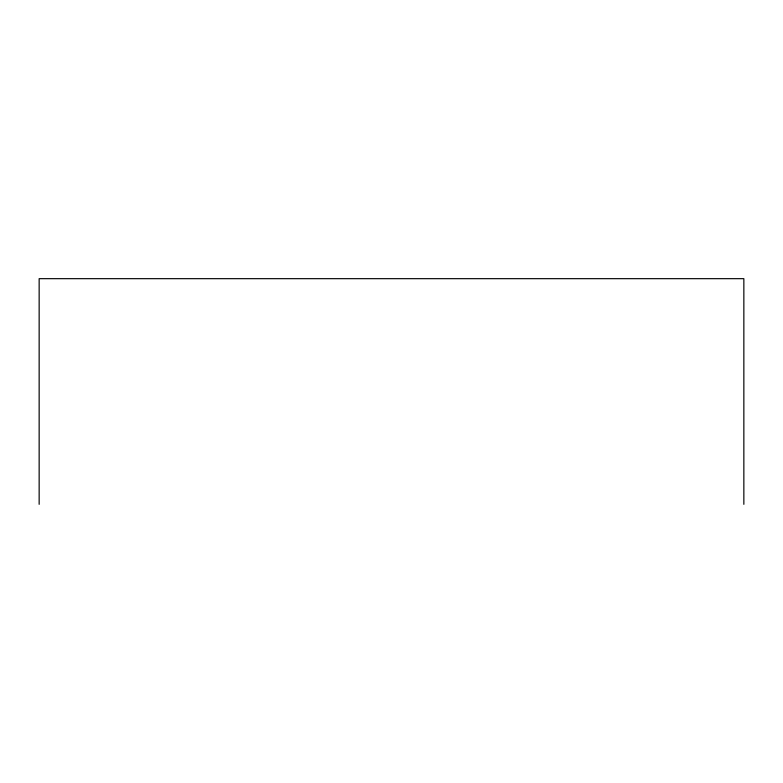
<?xml version="1.0" encoding="UTF-8"?>
<svg xmlns="http://www.w3.org/2000/svg" width="783" height="783" viewBox="0 0 783 783"><rect width="100%" height="100%" fill="white"/><g stroke="black" fill="none" stroke-linecap="round" stroke-linejoin="round"><path stroke-width="1.17" d="M743.85 504.33L743.85 278.67L39.15 278.67L39.15 504.33"/></g></svg>
